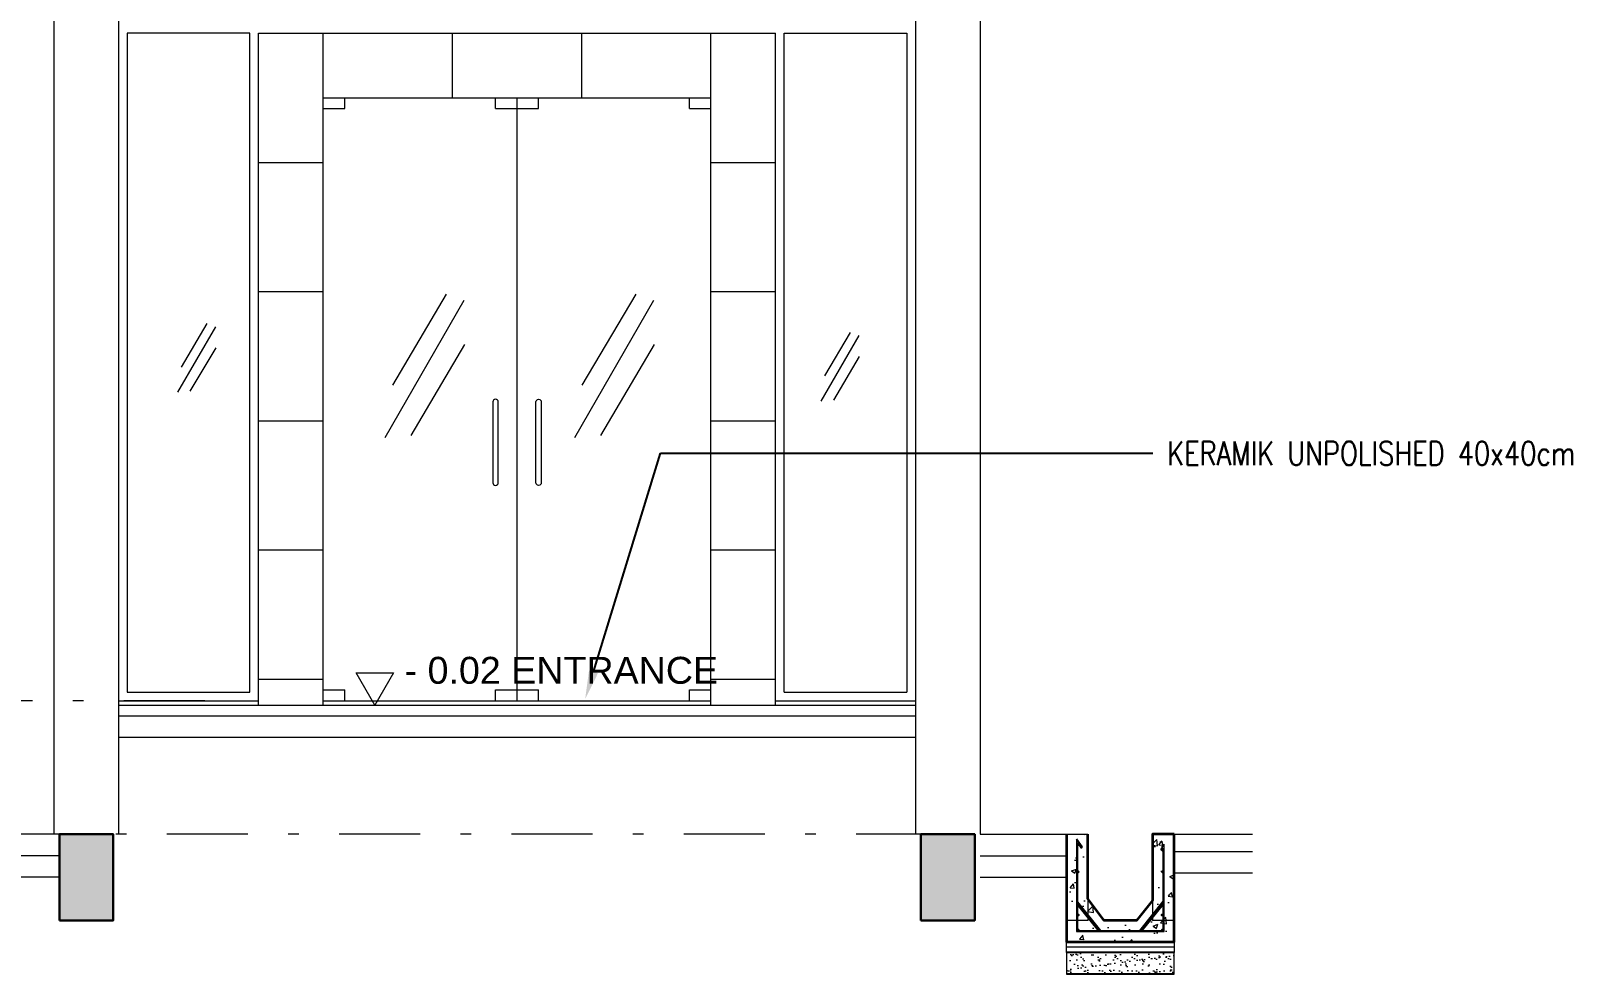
# Model space of a CAD drawing. Header units: millimetres. Extents: x -11 to 1625, y -267 to 180.
# Drawn here: x 1135.52 to 1149.83, y 139.17 to 147.93 of the extents above; entities that cross this region are included whole.
import ezdxf
from ezdxf import colors
from ezdxf.entities.mleader import LeaderData, LeaderLine
from ezdxf.math import Vec2, Vec3

# ---------------------------------------------------------------- set-up
doc = ezdxf.new("R2010")
doc.units = ezdxf.units.MM
doc.linetypes.add('DASHDOT2', pattern=[0.5, 0.25, -0.125, 0, -0.125])
for name, color, linetype, lineweight in [('ars', 11, 'Continuous', 5), ('ARSIR BETON', 47, 'Continuous', 5), ('ARSIR WARNA', 43, 'Continuous', 0), ('AS2', 7, 'Continuous', 0), ('balok', 111, 'Continuous', 35), ('bata', 5, 'Continuous', 25), ('blk', 1, 'Continuous', 30), ('kus', 63, 'Continuous', 15), ('lan', 7, 'Continuous', 15), ('not', 7, 'Continuous', 20), ('sol kol', 8, 'Continuous', 0), ('tem', 5, 'Continuous', 20), ('TEXT KETERANGAN', 7, 'Continuous', 9)]:
    doc.layers.add(name, color=color, linetype=linetype, lineweight=lineweight)
doc.styles.add('ATTR', font='romans.shx', dxfattribs={"width": 0.8, "height": 1.735066})
doc.styles.add('S', font='SIMPLEX', dxfattribs={"width": 1.1})
doc.styles.get("Standard").update_dxf_attribs({"font": 'ARIALUNI.TTF'})
doc.linetypes.add('BATTING', pattern='A,0.0001,-0.1,[134,ltypeshp.shx,S=0.1,R=0,X=-0.1,Y=0],-0.2,[134,ltypeshp.shx,S=0.1,R=180,X=0.1,Y=0],-0.1', length=0.4001)

# ---------------------------------------------------------------- blocks, each defined once
blk = doc.blocks.new('PEIL')
blk.add_lwpolyline([(-0.188, 0.325), (0.188, 0.325), (0, 0)], close=True)
at = {"style": 'S', "width": 1.1, "flags": 4}
blk.add_attdef('CAT', (0.265, 0.036), '', height=0.2, dxfattribs=at)

msp = doc.modelspace()

# ---------------------------------------------------------------- hatches: boundary and pattern name
at = {"layer": 'ARSIR BETON'}
h = msp.add_hatch(dxfattribs=at)
h.set_pattern_fill('AR-CONC', color=256, scale=0.0025, style=0)
h.set_pattern_definition([(50, (894.2517, 67.00225), (0.4554469, -0.0398464), [0.04762345, -0.523858]), (355, (894.2517, 67.00225), (-0.0881042, 0.4776261), [0.0380988, -0.4190864]), (100.451, (894.28964, 66.99893), (0.3673443, 0.4377775), [0.0404737, -0.44521055]), (46.1842, (894.2517, 67.12925), (0.6776756, -0.1051024), [0.0714352, -0.785787]), (96.6356, (894.30816, 67.1205), (0.5934913, 0.6185438), [0.0607105, -0.6678158]), (351.184, (894.2517, 67.12925), (0.5934922, 0.6185427), [0.0571481, -0.6286296]), (21, (894.31518, 67.0975), (0.3790249, -0.2556555), [0.04762345, -0.523858]), (326, (894.3152, 67.0975), (0.15450006, 0.460455), [0.0380988, -0.4190864]), (71.4514, (894.34677, 67.0762), (0.5335239, 0.2048005), [0.0404737, -0.44521055]), (37.5, (894.25168, 67.00225), (0.00772126, 0.21138073), [0, -0.41400656, 0, -0.4254362, 0, -0.42067384]), (7.5, (894.25168, 67.00225), (0.16704373, 0.2504433), [0, -0.24256213, 0, -0.40448187, 0, -0.1603323]), (327.5, (894.11008, 67.00225), (0.33896548, -0.0143214), [0, -0.15874485, 0, -0.49528392, 0, -0.65720366]), (317.5, (894.04658, 67.00225), (0.37031093, 0.06356416), [0, -0.2063683, 0, -0.32891932, 0, -0.46670985])])
h.paths.add_polyline_path([(1145.9323544, 140.1707344), (1146.1323479, 140.1707344), (1146.1323479, 139.4707572), (1145.1323803, 139.4707572), (1145.1323803, 140.4707247), (1145.3323738, 140.4707247), (1145.3323738, 139.8707442), (1145.482369, 139.6707507), (1145.7823592, 139.6707507), (1145.9303498, 139.8563743), (1145.9306682, 139.9539629), (1145.9323544, 139.956371)])
h.paths.add_polyline_path([(1146.1323479, 140.2507984), (1145.9323544, 140.2507984), (1145.9323544, 140.4707247), (1146.0323511, 140.4707247), (1146.1323479, 140.4707247)])
h = msp.add_hatch(dxfattribs=at)
h.set_pattern_fill('AR-SAND', color=256, scale=0.002, style=0)
h.set_pattern_definition([(37.5, (1384.542276, 86.68757), (-0.003199959, 0.09787947), [0, -0.077213493, 0, -0.086357196, 0, -0.08254732]), (7.5, (1384.54228, 86.68757), (0.08990174, 0.143360366), [0, -0.041654648, 0, -0.06959374, 0, -0.026669134]), (327.5, (1384.47979, 86.68757), (0.158193338, 0.000287428), [0, -0.025399175, 0, -0.091437032, 0, -0.119376125]), (317.5, (1384.4798, 86.68757), (0.15270633, 0.04458442), [0, -0.012699588, 0, -0.059942054, 0, -0.068577774])])
h.paths.add_polyline_path([(1145.1323803, 139.1707669), (1146.1323479, 139.1707669), (1146.1323479, 139.3707604), (1145.1323803, 139.3707604)])
at = {"layer": 'sol kol'}
h = msp.add_hatch(color=256, dxfattribs=at)
h.dxf.hatch_style = 1
h.paths.add_polyline_path([(1135.7823803, 139.6707312), (1136.2823803, 139.6707312), (1136.2823803, 140.4707312), (1135.7823803, 140.4707312)])
h = msp.add_hatch(color=256, dxfattribs=at)
h.dxf.hatch_style = 1
h.paths.add_polyline_path([(1143.7823803, 139.6707312), (1144.2823803, 139.6707312), (1144.2823803, 140.4707312), (1143.7823803, 140.4707312)])

# ---------------------------------------------------------------- linework, layer by layer
for p, q in [((1146.1323479, 139.3707604), (1145.1323803, 139.3707604)), ((1146.1323479, 139.1707669), (1145.1323803, 139.1707669))]:
    msp.add_line(p, q)
at = {"layer": 'ars'}
for p, q in [((1138.2323803, 147.3107312), (1138.2323803, 147.9107312)), ((1139.4323803, 147.3107312), (1139.4323803, 147.9107312)), ((1140.6323803, 147.3107312), (1140.6323803, 147.9107312)), ((1141.8323803, 147.3107312), (1141.8323803, 147.9107312)), ((1137.6323803, 146.7107312), (1138.2323803, 146.7107312)), ((1141.8323803, 146.7107312), (1142.4323803, 146.7107312)), ((1137.6323803, 145.5107312), (1138.2323803, 145.5107312)), ((1141.8323803, 145.5107312), (1142.4323803, 145.5107312)), ((1137.6323803, 144.3107312), (1138.2323803, 144.3107312)), ((1141.8323803, 144.3107312), (1142.4323803, 144.3107312)), ((1137.6323803, 143.1107312), (1138.2323803, 143.1107312)), ((1141.8323803, 143.1107312), (1142.4323803, 143.1107312)), ((1137.6323803, 141.9107312), (1138.2323803, 141.9107312)), ((1141.8323803, 141.9107312), (1142.4323803, 141.9107312))]:
    msp.add_line(p, q, dxfattribs=at)
at = {"layer": 'ars', "color": 130}
for points in [[(1139.5393002, 145.4264019), (1138.805216, 144.1530633)], [(1139.3737503, 145.4860604), (1138.8741329, 144.6412025)], [(1141.2996085, 145.4264019), (1140.5655243, 144.1530633)], [(1141.1340585, 145.4860604), (1140.6344412, 144.6412025)], [(1137.2309661, 145.1841532), (1136.8801704, 144.5756647)], [(1137.151855, 145.212662), (1136.9131036, 144.8089311)], [(1143.1255435, 145.1307005), (1142.8867921, 144.7269696)], [(1137.2338541, 144.9891842), (1136.9951027, 144.5854533)], [(1139.5453437, 145.0184049), (1139.0457263, 144.1735471)], [(1141.305652, 145.0184049), (1140.8060346, 144.1735471)], [(1143.2046546, 145.1021917), (1142.8538589, 144.4937032)], [(1143.2075426, 144.9072227), (1142.9687912, 144.5034918)]]:
    msp.add_lwpolyline(points, dxfattribs=at)
at = {"layer": 'ars'}
for points in [[(1145.1323803, 139.4707572), (1146.1323479, 139.4707572), (1146.1323479, 139.3707604), (1145.1323803, 139.3707604)], [(1145.1323803, 139.1707669), (1146.1323479, 139.1707669), (1146.1323479, 139.3707604), (1145.1323803, 139.3707604)]]:
    msp.add_lwpolyline(points, close=True, dxfattribs=at)
at = {"layer": 'ARSIR WARNA', "linetype": 'BATTING', "ltscale": 0.12}
msp.add_lwpolyline([(1146.1323479, 139.4207588), (1145.1323803, 139.4207588)], dxfattribs=at)
at = {"layer": 'AS2', "linetype": 'DASHDOT2', "ltscale": 3}
for p, q in [((1137.1317559, 141.7107312), (1130.6958436, 141.7107312)), ((1143.9317559, 140.4707312), (1130.6958436, 140.4707312))]:
    msp.add_line(p, q, dxfattribs=at)
at = {"layer": 'balok', "ltscale": 0.01}
for points in [[(1145.1323803, 140.4707312), (1145.1323803, 139.4707572), (1146.1323479, 139.4707572), (1146.1323479, 140.4707247)], [(1146.1323479, 140.4707247), (1145.9323544, 140.4707247), (1145.9323544, 139.8563743), (1145.7823592, 139.6707507), (1145.482369, 139.6707507), (1145.3323738, 139.8707442), (1145.3323803, 140.4707312)], [(1146.1323479, 140.2507984), (1146.1323479, 140.370728)]]:
    msp.add_lwpolyline(points, dxfattribs=at)
at = {"layer": 'bata', "lineweight": 9}
for p, q in [((1145.2273772, 140.4249494), (1145.2273772, 139.5657541)), ((1145.2373769, 140.3932344), (1145.2373769, 139.5757538)), ((1146.0316366, 139.5757538), (1146.0316366, 140.3423511)), ((1146.0416363, 139.5657541), (1146.0416363, 140.3796704)), ((1145.2273772, 139.5657541), (1146.0416363, 139.5657541)), ((1145.2373769, 139.5757538), (1146.0316366, 139.5757538))]:
    msp.add_line(p, q, dxfattribs=at)
at = {"layer": 'bata'}
for p, q in [((1145.2706438, 140.3457245), (1145.278835, 140.3514601)), ((1145.2373769, 139.8422233), (1145.4505525, 139.5757538)), ((1145.8141757, 139.5757538), (1146.0316366, 139.8475799)), ((1145.2373769, 139.8166116), (1145.4300632, 139.5757538)), ((1145.834665, 139.5757538), (1146.0316366, 139.8219683))]:
    msp.add_line(p, q, dxfattribs=at)
for points in [[(1145.278835, 140.3514601), (1145.2273772, 140.4249494)], [(1145.278835, 140.3514601), (1145.2706438, 140.3457245), (1145.2373769, 140.3932344)]]:
    msp.add_lwpolyline(points, dxfattribs=at)
at = {"layer": 'bata', "lineweight": 9}
msp.add_lwpolyline([(1146.0316366, 140.3423511), (1146.0192175, 140.3208405), (1146.0105575, 140.3258403), (1146.0416363, 140.3796704)], dxfattribs=at)
at = {"layer": 'bata'}
for centre in [(1145.2427456, 140.373264), (1146.0263351, 140.3224126), (1145.2384603, 140.1207361), (1145.2384603, 140.1207361), (1145.2419075, 140.1207361), (1146.0262679, 140.1207361), (1146.0262679, 140.1207361), (1145.2399029, 139.7207491), (1146.0242633, 139.7207491), (1145.2427456, 139.5811225), (1146.0254298, 139.5811225)]:
    msp.add_circle(centre, 0.0053687, dxfattribs=at)
at = {"layer": 'blk'}
for points in [[(1135.7823803, 139.6707312), (1136.2823803, 139.6707312), (1136.2823803, 140.4707312), (1135.7823803, 140.4707312)], [(1143.7823803, 139.6707312), (1144.2823803, 139.6707312), (1144.2823803, 140.4707312), (1143.7823803, 140.4707312)]]:
    msp.add_lwpolyline(points, close=True, dxfattribs=at)
at = {"layer": 'kus'}
for p, q in [((1136.4123803, 147.9107312), (1136.4123803, 141.7907312)), ((1137.5523803, 147.9107312), (1136.4123803, 147.9107312)), ((1137.5523803, 141.7907312), (1137.5523803, 147.9107312)), ((1142.5123803, 141.7907312), (1142.5123803, 147.9107312)), ((1142.5123803, 147.9107312), (1143.6523803, 147.9107312)), ((1143.6523803, 147.9107312), (1143.6523803, 141.7907312)), ((1138.4323803, 147.2107312), (1138.4323803, 147.3107312)), ((1139.8323803, 147.2107312), (1139.8323803, 147.3107312)), ((1140.0323803, 141.7107312), (1140.0323803, 147.3107312)), ((1140.2323803, 147.2107312), (1140.2323803, 147.3107312)), ((1141.6323803, 147.2107312), (1141.6323803, 147.3107312)), ((1138.2323803, 147.2107312), (1138.4323803, 147.2107312)), ((1139.8323803, 147.2107312), (1140.2323803, 147.2107312)), ((1141.6323803, 147.2107312), (1141.8323803, 147.2107312)), ((1136.4123803, 141.7907312), (1137.5523803, 141.7907312)), ((1138.2323803, 141.8107312), (1138.4323803, 141.8107312)), ((1138.4323803, 141.7107312), (1138.4323803, 141.8107312)), ((1139.8323803, 141.8107312), (1140.2323803, 141.8107312)), ((1139.8323803, 141.7107312), (1139.8323803, 141.8107312)), ((1140.2323803, 141.7107312), (1140.2323803, 141.8107312)), ((1141.6323803, 141.8107312), (1141.8323803, 141.8107312)), ((1141.6323803, 141.7107312), (1141.6323803, 141.8107312)), ((1142.5123803, 141.7907312), (1143.6523803, 141.7907312))]:
    msp.add_line(p, q, dxfattribs=at)
for points in [[(1139.8573803, 144.4857312, 1), (1139.8073803, 144.4857312), (1139.8073803, 143.7357312, 1), (1139.8573803, 143.7357312)], [(1140.2073803, 144.4857312, -1), (1140.2573803, 144.4857312), (1140.2573803, 143.7357312, -1), (1140.2073803, 143.7357312)]]:
    msp.add_lwpolyline(points, format="xyb", close=True, dxfattribs=at)
at = {"layer": 'lan'}
for p, q in [((1135.7323803, 149.4607312), (1135.7323803, 140.4707312)), ((1144.3323803, 149.4607312), (1144.3323803, 140.4707312)), ((1136.3323803, 149.0907312), (1136.3323803, 140.4707312)), ((1143.7323803, 149.1107312), (1143.7323803, 140.4707312)), ((1136.3323803, 141.7107312), (1137.6323803, 141.7107312)), ((1138.2323803, 141.7107312), (1141.8323803, 141.7107312)), ((1142.4323803, 141.7107312), (1143.7323803, 141.7107312)), ((1136.3323803, 141.6707312), (1143.7323803, 141.6707312)), ((1136.3323803, 141.5707312), (1143.7323803, 141.5707312)), ((1136.3323803, 141.3707312), (1143.7323803, 141.3707312)), ((1135.7323803, 140.4707312), (1134.7323803, 140.4707312)), ((1144.3323803, 140.4707312), (1145.3323803, 140.4707312)), ((1145.3323803, 140.4707312), (1145.3323803, 140.2707312)), ((1145.3323803, 140.4707312), (1145.3323803, 140.2707312)), ((1145.3323803, 140.4707312), (1145.3323803, 140.2707312)), ((1145.9323803, 140.4707312), (1146.8620418, 140.4707312)), ((1146.1323479, 140.4707247), (1146.1323479, 140.3427289)), ((1146.1323479, 140.4707247), (1146.1323479, 140.3427289)), ((1135.7823803, 140.2707312), (1134.9323803, 140.2707312)), ((1144.3323803, 140.2707312), (1145.1323803, 140.2707312)), ((1146.1323803, 140.3107312), (1146.8620418, 140.3107312)), ((1146.1323803, 140.1107312), (1146.8620418, 140.1107312)), ((1135.7823803, 140.0707312), (1134.9323803, 140.0707312)), ((1144.3323803, 140.0707312), (1145.1323803, 140.0707312))]:
    msp.add_line(p, q, dxfattribs=at)
at = {"layer": 'tem'}
for p, q in [((1137.6323803, 147.9107312), (1142.4323803, 147.9107312)), ((1137.6323803, 141.6707312), (1137.6323803, 147.9107312)), ((1142.4323803, 141.6707312), (1142.4323803, 147.9107312)), ((1138.2323803, 147.3107312), (1141.8323803, 147.3107312)), ((1138.2323803, 141.6707312), (1138.2323803, 147.3107312)), ((1141.8323803, 141.6707312), (1141.8323803, 147.3107312)), ((1145.3323803, 140.4707312), (1145.3323803, 139.6707312)), ((1145.9323803, 140.4707312), (1145.9323803, 139.6707312)), ((1145.9323803, 140.4707312), (1145.9323803, 139.6707312)), ((1145.9323803, 140.4707312), (1145.9323803, 139.6707312)), ((1146.1323479, 140.4707247), (1146.1323479, 139.6707507)), ((1146.1323803, 140.4707312), (1146.1323803, 139.6707312)), ((1146.1323803, 140.4707312), (1146.1323803, 139.6707312)), ((1146.1323803, 140.4707312), (1146.1323803, 139.6707312)), ((1146.1323803, 140.4707312), (1146.1323803, 139.6707312)), ((1145.1323803, 140.2707312), (1145.1323803, 139.6707312)), ((1145.1323803, 140.2707312), (1145.1323803, 139.6707312)), ((1145.1323803, 140.2707312), (1145.1323803, 139.6707312)), ((1145.1323803, 140.2707312), (1145.1323803, 139.6707312)), ((1145.3323803, 140.2707312), (1145.3323803, 139.6707312)), ((1145.3323803, 140.2707312), (1145.3323803, 139.6707312)), ((1145.3323803, 139.6707312), (1145.1323803, 139.6707312)), ((1145.3323803, 139.6707312), (1145.1323803, 139.6707312)), ((1145.3323803, 139.6707312), (1145.1323803, 139.6707312)), ((1146.1323803, 139.6707312), (1145.9323803, 139.6707312)), ((1146.1323803, 139.6707312), (1145.9323803, 139.6707312)), ((1146.1323803, 139.6707312), (1145.9323803, 139.6707312))]:
    msp.add_line(p, q, dxfattribs=at)

# ---------------------------------------------------------------- block references
at = {"layer": 'not'}
ref = msp.add_blockref('PEIL', (1138.7112442, 141.6707312), dxfattribs=dict(at, xscale=0.9237604307034012, yscale=0.9237604307034012, zscale=0.9237604307034012))
ref.add_attrib('CAT', '- 0.02 ENTRANCE', (1138.9879177, 141.8680371), dxfattribs={"layer": '0', "height": 0.25, "flags": 4})

# ---------------------------------------------------------------- leaders
at = {"layer": 'TEXT KETERANGAN'}
ml = msp.add_multileader_mtext('Standard', dxfattribs=at)
ml.set_content('{\\C90;KERAMIK UNPOLISHED 40x40cm}', color=256, style='ATTR')
ml.set_leader_properties()
ml.build(insert=Vec2(0, 0))
ml.multileader.update_dxf_attribs({"text_left_attachment_type": 2, "text_right_attachment_type": 2, "dogleg_length": 2.367, "arrow_head_size": 0.2637542})
ctx = ml.context
ctx.base_point, ctx.char_height, ctx.arrow_head_size, ctx.landing_gap_size, ctx.plane_origin = Vec3(1145.9367259, 144.0084542), 0.219795203, 0.2637542, 0.1318771, Vec3(1148.2239989, 143.1043198)
ctx.left_attachment, ctx.right_attachment = 2, 2
notes = []
notes.append((ctx, [(0, (1, 1, 0), (1141.3640227, 144.0084542), (1, 0), 4.5727032, [(0, [(1140.664481, 141.7264226)], 0, [])])]))
ctx.mtext.insert, ctx.mtext.flow_direction = Vec3(1146.0686031, 144.1183518), 5
for ctx, leaders in notes:
    for number, flags, end, landing, length, lines in leaders:
        leader = LeaderData()
        leader.index, (leader.has_last_leader_line, leader.has_dogleg_vector, leader.attachment_direction) = number, flags
        leader.last_leader_point, leader.dogleg_vector, leader.dogleg_length = Vec3(end), Vec3(landing), length
        for number, points, colour, breaks in lines:
            line = LeaderLine()
            line.index, line.vertices, line.color, line.breaks = number, Vec3.list(points), colors.encode_raw_color(colour), breaks
            leader.lines.append(line)
        ctx.leaders.append(leader)

doc.saveas('drawing.dxf')
